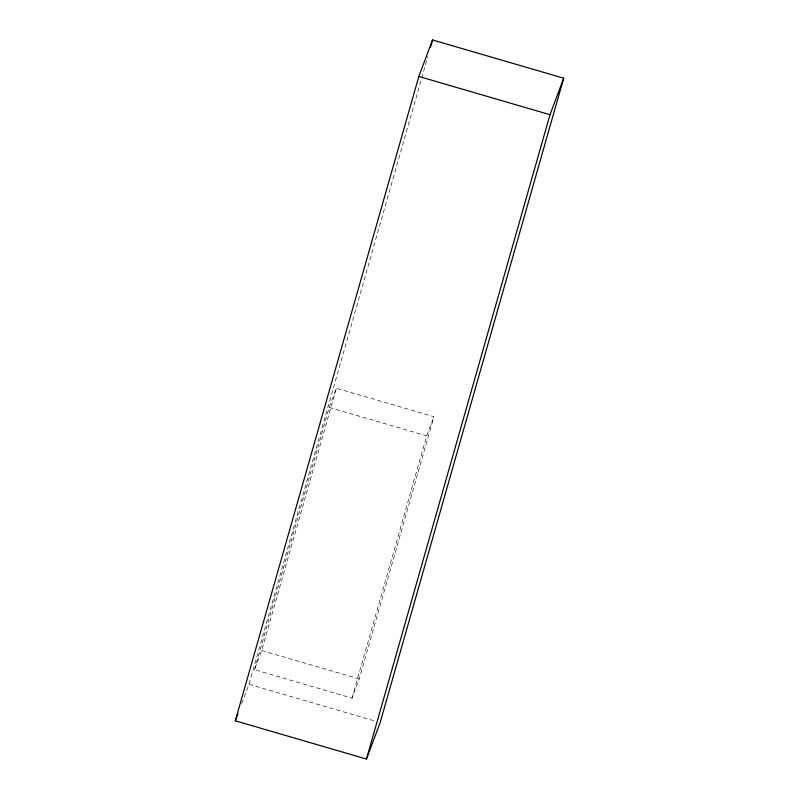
<?xml version="1.0" encoding="UTF-8"?>
<svg xmlns="http://www.w3.org/2000/svg" width="799" height="799" viewBox="0 0 799 799"><rect width="100%" height="100%" fill="white"/><g stroke="black" fill="none" stroke-linecap="round" stroke-linejoin="round"><path stroke-width="0.6" stroke-dasharray="4 3" d="M241.717 703.679L248.998 684.294L427.755 56.749M254.482 669.692L329.188 407.42L336.379 388.254L433.917 416.708L359.21 678.97L352.009 698.136L254.482 669.692L261.673 650.526L336.379 388.254M352.009 698.136L426.716 435.864L433.917 416.708M329.188 407.42L426.716 435.864M261.673 650.526L359.21 678.97M248.998 684.294L375.39 721.157"/><path stroke-width="1.2" d="M235.296 720.798L418.836 76.454L432.539 39.95L563.704 78.202L380.164 722.546L366.461 759.05L235.296 720.798L237.862 713.946M430.491 47.151L432.539 39.95M366.461 759.05L550.002 114.706L563.704 78.202M418.836 76.454L550.002 114.706"/></g></svg>
